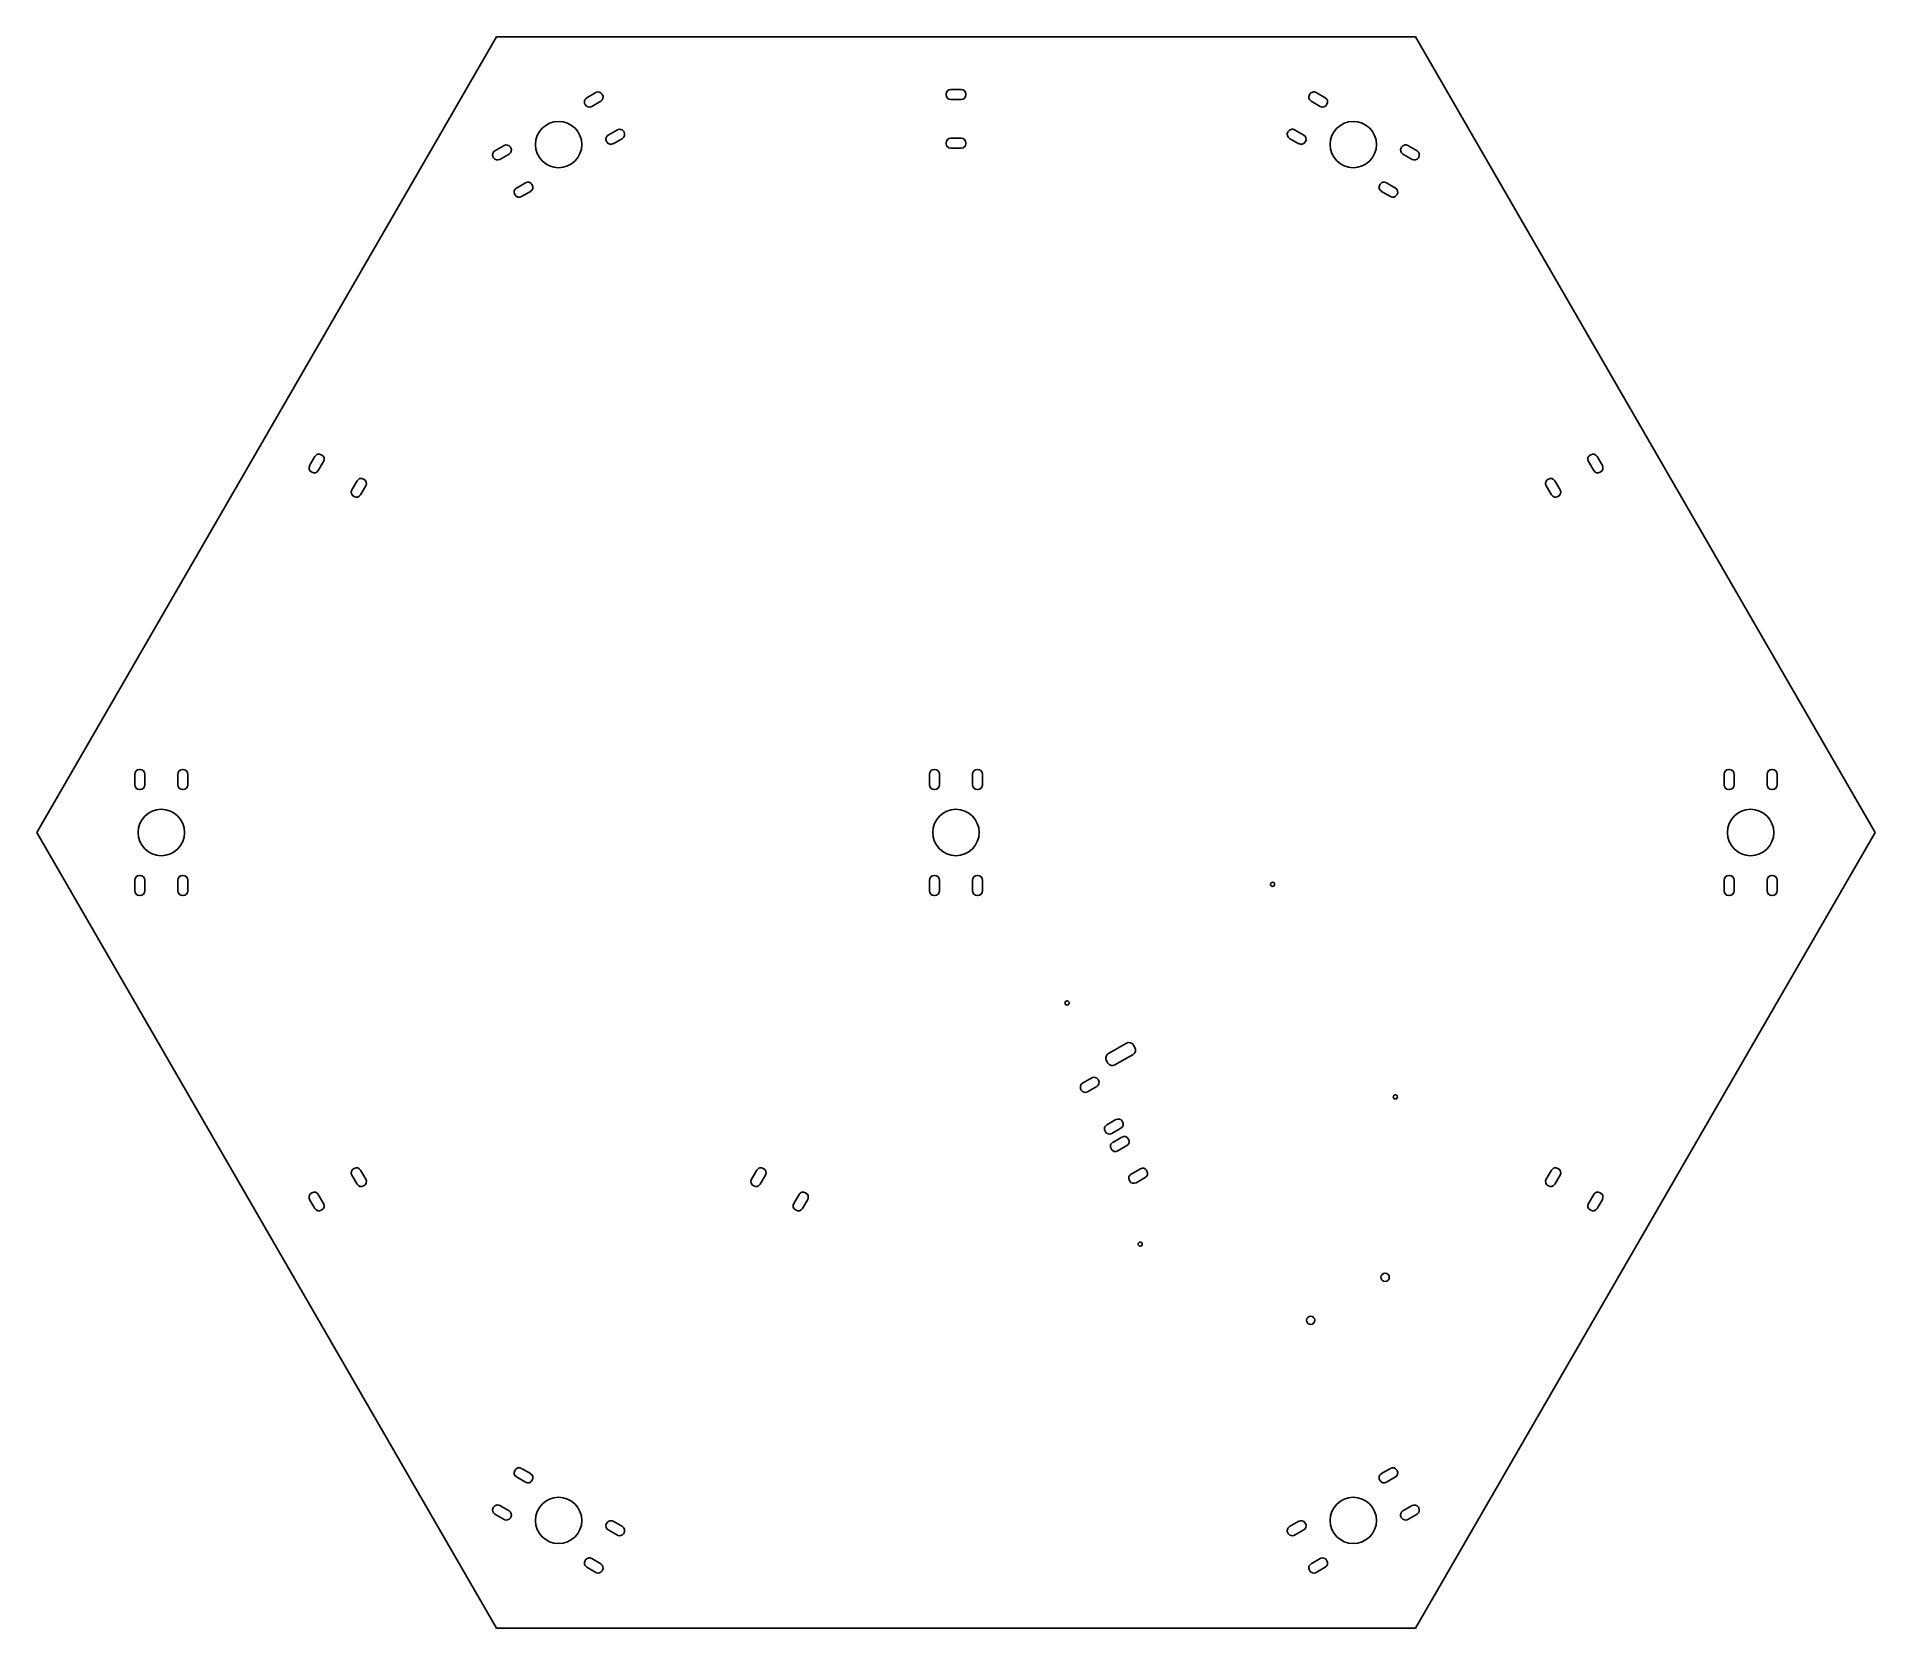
# Model space of a CAD drawing. Header units: inches. Extents: x 25.5 to 53.2, y -4.1 to 19.9.
import ezdxf

# ---------------------------------------------------------------- set-up
doc = ezdxf.new("R2010")
doc.units = ezdxf.units.IN
doc.header["$MEASUREMENT"] = 0

msp = doc.modelspace()

# ---------------------------------------------------------------- linework, layer by layer
at = {"color": 7, "linetype": 'Continuous', "lineweight": 25}
for p, q in [((32.41, 19.895), (25.469, 7.874)), ((46.291, 19.895), (32.41, 19.895)), ((53.231, 7.874), (46.291, 19.895)), ((33.774, 18.973), (33.912, 19.053)), ((33.987, 18.923), (33.849, 18.843)), ((34.008, 19.027), (34.013, 19.018)), ((39.2, 19.018), (39.2, 19.028)), ((39.27, 19.098), (39.43, 19.098)), ((39.43, 18.948), (39.27, 18.948)), ((39.5, 19.028), (39.5, 19.018)), ((44.693, 19.027), (44.688, 19.018)), ((44.713, 18.923), (44.852, 18.843)), ((44.927, 18.973), (44.788, 19.053)), ((33.748, 18.877), (33.753, 18.868)), ((44.952, 18.877), (44.947, 18.868)), ((34.237, 18.49), (34.099, 18.41)), ((34.174, 18.28), (34.312, 18.36)), ((34.338, 18.456), (34.333, 18.464)), ((39.27, 18.362), (39.43, 18.362)), ((44.363, 18.456), (44.368, 18.464)), ((44.527, 18.28), (44.388, 18.36)), ((44.463, 18.49), (44.602, 18.41)), ((32.363, 18.077), (32.368, 18.068)), ((32.527, 18.253), (32.388, 18.173)), ((32.463, 18.043), (32.602, 18.123)), ((32.622, 18.227), (32.627, 18.218)), ((34.078, 18.306), (34.073, 18.314)), ((39.2, 18.282), (39.2, 18.292)), ((39.43, 18.212), (39.27, 18.212)), ((39.5, 18.292), (39.5, 18.282)), ((44.622, 18.306), (44.627, 18.314)), ((46.078, 18.227), (46.073, 18.218)), ((46.237, 18.043), (46.099, 18.123)), ((46.174, 18.253), (46.312, 18.173)), ((46.338, 18.077), (46.333, 18.068)), ((32.693, 17.506), (32.688, 17.514)), ((32.713, 17.61), (32.852, 17.69)), ((32.927, 17.56), (32.788, 17.48)), ((32.952, 17.656), (32.947, 17.664)), ((45.748, 17.656), (45.753, 17.664)), ((45.774, 17.56), (45.912, 17.48)), ((45.987, 17.61), (45.849, 17.69)), ((46.008, 17.506), (46.013, 17.514)), ((29.59, 13.417), (29.67, 13.555)), ((29.8, 13.48), (29.72, 13.342)), ((29.766, 13.581), (29.775, 13.576)), ((48.981, 13.342), (48.901, 13.48)), ((48.926, 13.576), (48.935, 13.581)), ((49.031, 13.555), (49.111, 13.417)), ((29.625, 13.316), (29.616, 13.321)), ((30.228, 13.049), (30.308, 13.187)), ((30.438, 13.112), (30.358, 12.974)), ((30.403, 13.213), (30.412, 13.208)), ((48.343, 12.974), (48.263, 13.112)), ((48.289, 13.208), (48.297, 13.213)), ((48.393, 13.187), (48.473, 13.049)), ((49.085, 13.321), (49.076, 13.316)), ((30.262, 12.948), (30.253, 12.953)), ((48.447, 12.953), (48.439, 12.948)), ((26.95, 8.594), (26.95, 8.754)), ((27.02, 8.824), (27.03, 8.824)), ((27.1, 8.754), (27.1, 8.594)), ((27.6, 8.754), (27.6, 8.594)), ((27.68, 8.824), (27.67, 8.824)), ((27.75, 8.594), (27.75, 8.754)), ((38.95, 8.594), (38.95, 8.754)), ((39.02, 8.824), (39.03, 8.824)), ((39.1, 8.754), (39.1, 8.594)), ((39.6, 8.754), (39.6, 8.594)), ((39.68, 8.824), (39.67, 8.824)), ((39.75, 8.594), (39.75, 8.754)), ((50.95, 8.594), (50.95, 8.754)), ((51.02, 8.824), (51.03, 8.824)), ((51.1, 8.754), (51.1, 8.594)), ((51.6, 8.754), (51.6, 8.594)), ((51.68, 8.824), (51.67, 8.824)), ((51.75, 8.594), (51.75, 8.754)), ((27.02, 8.524), (27.03, 8.524)), ((27.68, 8.524), (27.67, 8.524)), ((39.02, 8.524), (39.03, 8.524)), ((39.68, 8.524), (39.67, 8.524)), ((51.02, 8.524), (51.03, 8.524)), ((51.68, 8.524), (51.67, 8.524)), ((25.469, 7.874), (32.41, -4.147)), ((46.291, -4.147), (53.231, 7.874)), ((27.02, 7.224), (27.03, 7.224)), ((27.68, 7.224), (27.67, 7.224)), ((39.02, 7.224), (39.03, 7.224)), ((39.68, 7.224), (39.67, 7.224)), ((51.02, 7.224), (51.03, 7.224)), ((51.68, 7.224), (51.67, 7.224)), ((26.95, 7.154), (26.95, 6.994)), ((27.1, 6.994), (27.1, 7.154)), ((27.6, 6.994), (27.6, 7.154)), ((27.75, 7.154), (27.75, 6.994)), ((38.95, 7.154), (38.95, 6.994)), ((39.1, 6.994), (39.1, 7.154)), ((39.6, 6.994), (39.6, 7.154)), ((39.75, 7.154), (39.75, 6.994)), ((50.95, 7.154), (50.95, 6.994)), ((51.1, 6.994), (51.1, 7.154)), ((51.6, 6.994), (51.6, 7.154)), ((51.75, 7.154), (51.75, 6.994)), ((27.02, 6.924), (27.03, 6.924)), ((27.68, 6.924), (27.67, 6.924)), ((39.02, 6.924), (39.03, 6.924)), ((39.68, 6.924), (39.67, 6.924)), ((51.02, 6.924), (51.03, 6.924)), ((51.68, 6.924), (51.67, 6.924)), ((41.653, 4.533), (41.926, 4.69)), ((42.024, 4.52), (41.751, 4.362)), ((42.033, 4.662), (42.053, 4.628)), ((41.401, 4.167), (41.263, 4.087)), ((41.644, 4.391), (41.624, 4.425)), ((41.237, 3.992), (41.242, 3.983)), ((41.338, 3.957), (41.476, 4.037)), ((41.502, 4.133), (41.497, 4.142)), ((41.601, 3.361), (41.606, 3.352)), ((41.765, 3.537), (41.627, 3.457)), ((41.702, 3.327), (41.84, 3.407)), ((41.866, 3.502), (41.861, 3.511)), ((41.692, 3.098), (41.697, 3.089)), ((41.856, 3.273), (41.718, 3.193)), ((41.793, 3.063), (41.931, 3.143)), ((41.957, 3.239), (41.952, 3.248)), ((30.253, 2.795), (30.262, 2.8)), ((36.439, 2.8), (36.447, 2.795)), ((42.134, 2.794), (41.995, 2.714)), ((48.439, 2.8), (48.447, 2.795)), ((30.308, 2.561), (30.228, 2.699)), ((30.358, 2.774), (30.438, 2.636)), ((30.412, 2.54), (30.403, 2.535)), ((36.263, 2.636), (36.343, 2.774)), ((36.297, 2.535), (36.289, 2.54)), ((36.473, 2.699), (36.393, 2.561)), ((41.97, 2.618), (41.975, 2.609)), ((42.07, 2.584), (42.209, 2.664)), ((42.234, 2.759), (42.229, 2.768)), ((48.263, 2.636), (48.343, 2.774)), ((48.297, 2.535), (48.289, 2.54)), ((48.473, 2.699), (48.393, 2.561)), ((29.67, 2.193), (29.59, 2.331)), ((29.616, 2.427), (29.625, 2.432)), ((29.72, 2.406), (29.8, 2.268)), ((36.901, 2.268), (36.981, 2.406)), ((37.111, 2.331), (37.031, 2.193)), ((37.076, 2.432), (37.085, 2.427)), ((48.901, 2.268), (48.981, 2.406)), ((49.111, 2.331), (49.031, 2.193)), ((49.076, 2.432), (49.085, 2.427)), ((29.775, 2.172), (29.766, 2.167)), ((36.935, 2.167), (36.926, 2.172)), ((48.935, 2.167), (48.926, 2.172)), ((32.693, -1.758), (32.688, -1.766)), ((32.713, -1.862), (32.852, -1.942)), ((32.927, -1.812), (32.788, -1.732)), ((32.952, -1.908), (32.947, -1.916)), ((45.748, -1.908), (45.753, -1.916)), ((45.774, -1.812), (45.912, -1.732)), ((45.987, -1.862), (45.849, -1.942)), ((46.008, -1.758), (46.013, -1.766)), ((32.363, -2.329), (32.368, -2.32)), ((32.527, -2.505), (32.388, -2.425)), ((32.463, -2.295), (32.602, -2.375)), ((32.622, -2.479), (32.627, -2.47)), ((46.078, -2.479), (46.073, -2.47)), ((46.237, -2.295), (46.099, -2.375)), ((46.174, -2.505), (46.312, -2.425)), ((46.338, -2.329), (46.333, -2.32)), ((34.078, -2.558), (34.073, -2.566)), ((34.237, -2.742), (34.099, -2.662)), ((34.174, -2.532), (34.312, -2.612)), ((34.338, -2.708), (34.333, -2.716)), ((44.363, -2.708), (44.368, -2.716)), ((44.527, -2.532), (44.388, -2.612)), ((44.463, -2.742), (44.602, -2.662)), ((44.622, -2.558), (44.627, -2.566)), ((33.748, -3.129), (33.753, -3.12)), ((33.774, -3.225), (33.912, -3.305)), ((33.987, -3.175), (33.849, -3.095)), ((34.008, -3.279), (34.013, -3.27)), ((44.693, -3.279), (44.688, -3.27)), ((44.713, -3.175), (44.852, -3.095)), ((44.927, -3.225), (44.788, -3.305)), ((44.952, -3.129), (44.947, -3.12)), ((32.41, -4.147), (46.291, -4.147))]:
    msp.add_line(p, q, dxfattribs=at)
for centre, radius in [((33.35, 18.266), 0.35), ((45.35, 18.266), 0.35), ((27.35, 7.874), 0.35), ((39.35, 7.874), 0.35), ((51.35, 7.874), 0.35), ((44.131, 7.092), 0.0315), ((41.028, 5.3), 0.0315), ((45.985, 3.88), 0.0315), ((42.132, 1.655), 0.0315), ((45.831, 1.154), 0.063), ((44.706, 0.505), 0.063), ((33.35, -2.518), 0.35), ((45.35, -2.518), 0.35)]:
    msp.add_circle(centre, radius, dxfattribs=at)
for centre, radius, start, end in [((33.809, 18.912), 0.07, 120, 210), ((33.947, 18.992), 0.07, 30, 120), ((33.952, 18.983), 0.07, 300, 30), ((39.27, 19.028), 0.07, 90, 180), ((39.27, 19.018), 0.07, 180, 270), ((39.43, 19.028), 0.07, 0, 90), ((39.43, 19.018), 0.07, 270, 360), ((44.748, 18.983), 0.07, 150, 240), ((44.753, 18.992), 0.07, 60, 150), ((44.892, 18.912), 0.07, 330, 60), ((33.814, 18.903), 0.07, 210, 300), ((44.887, 18.903), 0.07, 240, 330), ((34.134, 18.349), 0.07, 120, 210), ((34.272, 18.429), 0.07, 30, 120), ((34.277, 18.421), 0.07, 300, 30), ((39.27, 18.292), 0.07, 90, 180), ((39.43, 18.292), 0.07, 360, 90), ((44.423, 18.421), 0.07, 150, 240), ((44.428, 18.429), 0.07, 60, 150), ((44.567, 18.349), 0.07, 330, 60), ((32.423, 18.112), 0.07, 120, 210), ((32.428, 18.103), 0.07, 210, 300), ((32.562, 18.192), 0.07, 30, 120), ((32.567, 18.183), 0.07, 300, 30), ((34.139, 18.341), 0.07, 210, 300), ((39.27, 18.282), 0.07, 180, 270), ((39.43, 18.282), 0.07, 270, 360), ((44.562, 18.341), 0.07, 240, 330), ((46.134, 18.183), 0.07, 150, 240), ((46.139, 18.192), 0.07, 60, 150), ((46.272, 18.103), 0.07, 240, 330), ((46.277, 18.112), 0.07, 330, 60), ((32.748, 17.549), 0.07, 120, 210), ((32.753, 17.541), 0.07, 210, 300), ((32.887, 17.629), 0.07, 30, 120), ((32.892, 17.621), 0.07, 300, 30), ((45.809, 17.621), 0.07, 150, 240), ((45.814, 17.629), 0.07, 60, 150), ((45.947, 17.541), 0.07, 240, 330), ((45.952, 17.549), 0.07, 330, 60), ((29.651, 13.382), 0.07, 150, 240), ((29.66, 13.377), 0.07, 240, 330), ((29.731, 13.52), 0.07, 60, 150), ((29.74, 13.515), 0.07, 330, 60), ((48.961, 13.515), 0.07, 120, 210), ((48.97, 13.52), 0.07, 30, 120), ((49.041, 13.377), 0.07, 210, 300), ((49.05, 13.382), 0.07, 300, 30), ((30.288, 13.014), 0.07, 150, 240), ((30.368, 13.152), 0.07, 60, 150), ((30.377, 13.147), 0.07, 330, 60), ((48.324, 13.147), 0.07, 120, 210), ((48.332, 13.152), 0.07, 30, 120), ((48.412, 13.014), 0.07, 300, 30), ((30.297, 13.009), 0.07, 240, 330), ((48.404, 13.009), 0.07, 210, 300), ((27.02, 8.754), 0.07, 90, 180), ((27.03, 8.754), 0.07, 0, 90), ((27.67, 8.754), 0.07, 90, 180), ((27.68, 8.754), 0.07, 0, 90), ((39.02, 8.754), 0.07, 90, 180), ((39.03, 8.754), 0.07, 0, 90), ((39.67, 8.754), 0.07, 90, 180), ((39.68, 8.754), 0.07, 0, 90), ((51.02, 8.754), 0.07, 90, 180), ((51.03, 8.754), 0.07, 0, 90), ((51.67, 8.754), 0.07, 90, 180), ((51.68, 8.754), 0.07, 0, 90), ((27.02, 8.594), 0.07, 180, 270), ((27.03, 8.594), 0.07, 270, 0), ((27.67, 8.594), 0.07, 180, 270), ((27.68, 8.594), 0.07, 270, 0), ((39.02, 8.594), 0.07, 180, 270), ((39.03, 8.594), 0.07, 270, 0), ((39.67, 8.594), 0.07, 180, 270), ((39.68, 8.594), 0.07, 270, 0), ((51.02, 8.594), 0.07, 180, 270), ((51.03, 8.594), 0.07, 270, 0), ((51.67, 8.594), 0.07, 180, 270), ((51.68, 8.594), 0.07, 270, 0), ((27.02, 7.154), 0.07, 90, 180), ((27.03, 7.154), 0.07, 360, 90), ((27.67, 7.154), 0.07, 90, 180), ((27.68, 7.154), 0.07, 360, 90), ((39.02, 7.154), 0.07, 90, 180), ((39.03, 7.154), 0.07, 0, 90), ((39.67, 7.154), 0.07, 90, 180), ((39.68, 7.154), 0.07, 0, 90), ((51.02, 7.154), 0.07, 90, 180), ((51.03, 7.154), 0.07, 0, 90), ((51.67, 7.154), 0.07, 90, 180), ((51.68, 7.154), 0.07, 0, 90), ((27.02, 6.994), 0.07, 180, 270), ((27.03, 6.994), 0.07, 270, 0), ((27.67, 6.994), 0.07, 180, 270), ((27.68, 6.994), 0.07, 270, 0), ((39.02, 6.994), 0.07, 180, 270), ((39.03, 6.994), 0.07, 270, 0), ((39.67, 6.994), 0.07, 180, 270), ((39.68, 6.994), 0.07, 270, 0), ((51.02, 6.994), 0.07, 180, 270), ((51.03, 6.994), 0.07, 270, 360), ((51.67, 6.994), 0.07, 180, 270), ((51.68, 6.994), 0.07, 270, 0), ((41.692, 4.465), 0.0787, 120, 210), ((41.965, 4.622), 0.0787, 30, 120), ((41.985, 4.588), 0.0787, 300, 30), ((41.436, 4.107), 0.07, 30, 120), ((41.712, 4.431), 0.0787, 210, 300), ((41.298, 4.027), 0.07, 120, 210), ((41.303, 4.018), 0.07, 210, 300), ((41.441, 4.098), 0.07, 300, 30), ((41.662, 3.396), 0.07, 120, 210), ((41.667, 3.387), 0.07, 210, 300), ((41.8, 3.476), 0.07, 30, 120), ((41.805, 3.467), 0.07, 300, 30), ((41.753, 3.133), 0.07, 120, 210), ((41.758, 3.124), 0.07, 210, 300), ((41.891, 3.213), 0.07, 30, 120), ((41.896, 3.204), 0.07, 300, 30), ((30.288, 2.734), 0.07, 120, 210), ((30.297, 2.739), 0.07, 30, 120), ((36.404, 2.739), 0.07, 60, 150), ((36.412, 2.734), 0.07, 330, 60), ((42.169, 2.733), 0.07, 30, 120), ((48.404, 2.739), 0.07, 60, 150), ((48.412, 2.734), 0.07, 330, 60), ((30.368, 2.596), 0.07, 210, 300), ((30.377, 2.601), 0.07, 300, 30), ((36.324, 2.601), 0.07, 150, 240), ((36.332, 2.596), 0.07, 240, 330), ((42.03, 2.653), 0.07, 120, 210), ((42.035, 2.644), 0.07, 210, 300), ((42.174, 2.724), 0.07, 300, 30), ((48.324, 2.601), 0.07, 150, 240), ((48.332, 2.596), 0.07, 240, 330), ((29.651, 2.366), 0.07, 120, 210), ((29.66, 2.371), 0.07, 30, 120), ((29.74, 2.233), 0.07, 300, 30), ((36.961, 2.233), 0.07, 150, 240), ((37.041, 2.371), 0.07, 60, 150), ((37.05, 2.366), 0.07, 330, 60), ((48.961, 2.233), 0.07, 150, 240), ((49.041, 2.371), 0.07, 60, 150), ((49.05, 2.366), 0.07, 330, 60), ((29.731, 2.228), 0.07, 210, 300), ((36.97, 2.228), 0.07, 240, 330), ((48.97, 2.228), 0.07, 240, 330), ((32.748, -1.801), 0.07, 150, 240), ((32.753, -1.793), 0.07, 60, 150), ((32.887, -1.881), 0.07, 240, 330), ((32.892, -1.873), 0.07, 330, 60), ((45.809, -1.873), 0.07, 120, 210), ((45.814, -1.881), 0.07, 210, 300), ((45.947, -1.793), 0.07, 30, 120), ((45.952, -1.801), 0.07, 300, 30), ((32.423, -2.364), 0.07, 150, 240), ((32.428, -2.355), 0.07, 60, 150), ((32.562, -2.444), 0.07, 240, 330), ((32.567, -2.435), 0.07, 330, 60), ((46.134, -2.435), 0.07, 120, 210), ((46.139, -2.444), 0.07, 210, 300), ((46.272, -2.355), 0.07, 30, 120), ((46.277, -2.364), 0.07, 300, 30), ((34.134, -2.601), 0.07, 150, 240), ((34.139, -2.593), 0.07, 60, 150), ((34.272, -2.681), 0.07, 240, 330), ((34.277, -2.673), 0.07, 330, 60), ((44.423, -2.673), 0.07, 120, 210), ((44.428, -2.681), 0.07, 210, 300), ((44.562, -2.593), 0.07, 30, 120), ((44.567, -2.601), 0.07, 300, 30), ((33.809, -3.164), 0.07, 150, 240), ((33.814, -3.155), 0.07, 60, 150), ((33.947, -3.244), 0.07, 240, 330), ((33.952, -3.235), 0.07, 330, 60), ((44.748, -3.235), 0.07, 120, 210), ((44.753, -3.244), 0.07, 210, 300), ((44.887, -3.155), 0.07, 30, 120), ((44.892, -3.164), 0.07, 300, 30)]:
    msp.add_arc(centre, radius, start, end, dxfattribs=at)

doc.saveas('drawing.dxf')
